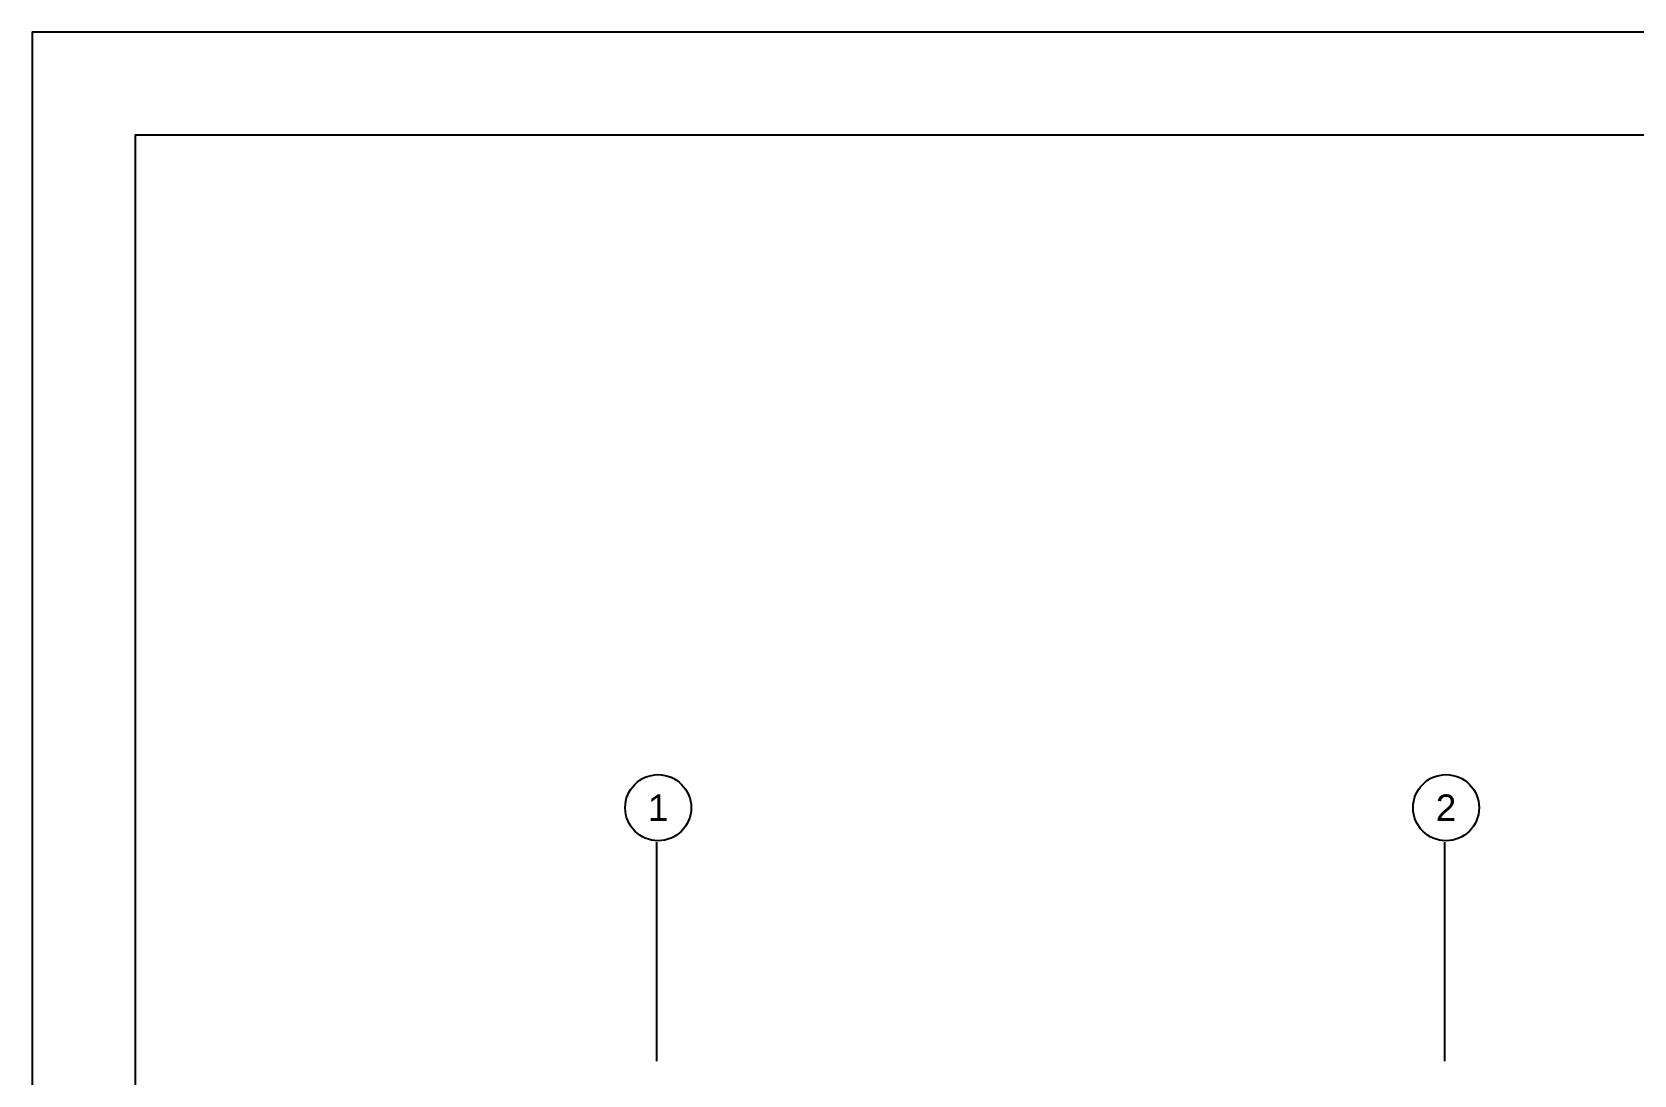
# Model space of a CAD drawing. Header units: millimetres. Extents: x -26398 to 135532, y -376633 to 43268.
# Drawn here: x 35438 to 36652, y -146420 to -145630 of the extents above; entities that cross this region are included whole.
import ezdxf
from ezdxf.enums import TextEntityAlignment as Align

# ---------------------------------------------------------------- set-up
doc = ezdxf.new("R2010")
doc.units = ezdxf.units.MM
doc.layers.add('TƯỜNG', color=52, linetype='Continuous')
doc.styles.get("Standard").update_dxf_attribs({"font": 'arial.ttf'})

# ---------------------------------------------------------------- blocks, each defined once
blk = doc.blocks.new('khung ten a2')
blk.add_lwpolyline([(-1000, 1000), (-1000, 41000), (-58400, 41000), (-58400, 1000)], close=True)
at = {"layer": 'DEFPOINTS', "color": 252}
blk.add_lwpolyline([(0, 0), (0, 42000), (-59400, 42000), (-59400, 0)], close=True, dxfattribs=at)

msp = doc.modelspace()

# ---------------------------------------------------------------- linework, layer by layer
for p, q in [((35911.78, -146409.16), (35911.78, -146243.49)), ((36508.61, -146409.16), (36508.61, -146243.49))]:
    msp.add_line(p, q)
for centre in [(35912.68, -146217.32), (36509.51, -146217.32)]:
    msp.add_circle(centre, 25)

# ---------------------------------------------------------------- block references
at = {"xscale": 0.07799562488809286, "yscale": 0.07799562488809286, "zscale": 0.07799562488809286}
msp.add_blockref('khung ten a2', (40071.3, -148905.84), dxfattribs=at)

# ---------------------------------------------------------------- texts
at = {"layer": 'TƯỜNG'}
for s, p in [('1', (35912.68, -146217.32)), ('2', (36509.51, -146217.32))]:
    msp.add_text(s, height=20, dxfattribs=at).set_placement(p, align=Align.MIDDLE_CENTER)

doc.saveas('drawing.dxf')
